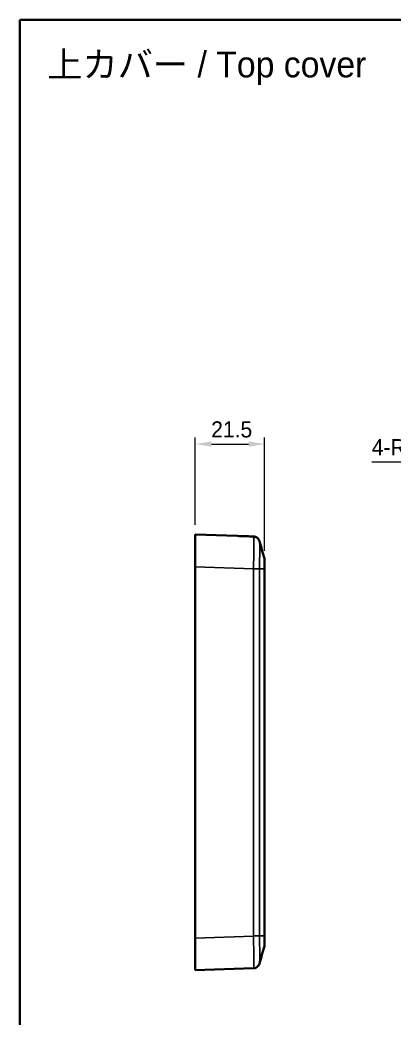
# Model space of a CAD drawing. Header units: millimetres. Extents: x 0 to 3058, y 0 to 562.
# Drawn here: x 1203 to 1318.9, y 252.9 to 562 of the extents above; entities that cross this region are included whole.
import ezdxf

# ---------------------------------------------------------------- set-up
doc = ezdxf.new("R2010")
doc.units = ezdxf.units.MM
doc.header["$LTSCALE"] = 1.5
doc.layers.get('Defpoints').update_dxf_attribs({"lineweight": 25})
for name, color, linetype, lineweight in [('Border (ISO)', 7, 'Continuous', 35), ('Dimension (ISO)', 7, 'Continuous', 18), ('Dimension (ISO) @ 1', 7, 'Continuous', 18), ('Symbol (ISO)', 7, 'Continuous', 18), ('Visible (ISO)', 7, 'Continuous', 35), ('Visible Narrow (ISO)', 7, 'Continuous', 25)]:
    doc.layers.add(name, color=color, linetype=linetype, lineweight=lineweight)
doc.styles.add('Note Text (TK)', font='')
doc.styles.get('Note Text (TK)').set_extended_font_data('MS PGothic')
doc.dimstyles.new('Default - Method 1b (TK)', dxfattribs={"dimscale": 1.5, "dimtxt": 2.5, "dimasz": 2.5, "dimexe": 1, "dimexo": 1.5, "dimgap": 1, "dimtad": 1, "dimtoh": 1, "dimrnd": 1e-08, "dimdsep": 46, "dimtxsty": 'Note Text (TK)', "dimcen": 0.09, "dimdle": 5, "dimclrd": 100, "dimclre": 100, "dimclrt": 7, "dimadec": 1, "dimazin": 1, "dimtfac": 1, "dimtmove": 0, "dimatfit": 3, "dimfxl": 1, "dimtolj": 1, "dimlwd": -1, "dimlwe": -1, "dimarcsym": 0})

# ---------------------------------------------------------------- blocks, each defined once
blk = doc.blocks.new('図面枠 tk図枠')
at = {"layer": 'Border (ISO)'}
for q in [(405.5, 289), (14.5, 8)]:
    blk.add_line((14.5, 289), q, dxfattribs=at)
blk = doc.blocks.new('*D54')
at = {"layer": 'Defpoints', "color": 0}
for p in [(1365.96, 393.2), (1367.02, 392.14)]:
    blk.add_point(p, dxfattribs=at)
at = {"layer": 'Dimension (ISO)', "color": 100}
for p, q in [((1312.04, 425.13), (1334.02, 425.13)), ((1334.02, 425.13), (1362.42, 396.73))]:
    blk.add_line(p, q, dxfattribs=at)
blk.add_solid([(1363.01, 397.32), (1361.83, 396.14), (1365.96, 393.2)], dxfattribs=at)
at = {"layer": 'Dimension (ISO)', "color": 7, "insert": (1312.04, 429.63), "char_height": 5, "attachment_point": 4, "style": 'Note Text (TK)'}
blk.add_mtext('\\A1;\\fＭＳ Ｐゴシック|b0|i0;\\H5.0000;4-R1.5', dxfattribs=at)
blk = doc.blocks.new('*D57')
at = {"layer": 'Defpoints', "color": 0}
for p in [(1278.83, 430.64), (1257.33, 402.64), (1278.83, 394.61)]:
    blk.add_point(p, dxfattribs=at)
at = {"layer": 'Dimension (ISO)', "color": 100}
for p, q in [((1257.33, 405.64), (1257.33, 432.64)), ((1262.33, 430.64), (1273.83, 430.64)), ((1278.83, 397.61), (1278.83, 432.64))]:
    blk.add_line(p, q, dxfattribs=at)
for points in [[(1262.33, 431.48), (1262.33, 429.81), (1257.33, 430.64)], [(1273.83, 431.48), (1273.83, 429.81), (1278.83, 430.64)]]:
    blk.add_solid(points, dxfattribs=at)
at = {"layer": 'Dimension (ISO)', "color": 7, "insert": (1262.25, 435.14), "char_height": 5, "attachment_point": 4, "style": 'Note Text (TK)'}
blk.add_mtext('\\A1;21.5', dxfattribs=at)

msp = doc.modelspace()

# ---------------------------------------------------------------- linework, layer by layer
at = {"layer": 'Visible (ISO)'}
for p, q in [((1270.387, 402.1801), (1257.3263, 402.6361)), ((1257.3263, 392.6422), (1257.3263, 402.6361)), ((1275.3703, 402.006), (1274.8263, 402.025)), ((1274.8263, 402.0238), (1274.8263, 402.025)), ((1257.3263, 277.6301), (1257.3263, 392.6422)), ((1278.8263, 391.9641), (1278.8263, 394.6082)), ((1278.8263, 394.6081), (1278.8263, 394.6082)), ((1278.8263, 278.3081), (1278.8263, 391.9641)), ((1278.8263, 275.6641), (1278.8263, 278.3081)), ((1257.3263, 267.6361), (1257.3263, 277.6301)), ((1278.8263, 275.6641), (1278.8263, 275.6642)), ((1257.3263, 267.6361), (1275.3696, 268.2662))]:
    msp.add_line(p, q, dxfattribs=at)
for centre, radius, start, end in [((1276.8263, 394.6082), 2, 0, 15.76907), ((1275.3263, 278.6361), 0.5, 312.25814, 312.260364), ((1276.8263, 275.6641), 2, 344.23093, 0)]:
    msp.add_arc(centre, radius, start, end, dxfattribs=at)
msp.add_ellipse((1270.0381, 392.1861), major_axis=(286.5369, -10.0061), ratio=0.03487826, start_param=1.55530282, end_param=1.57079633, dxfattribs=at)
for points in [[(1275.3703, 402.006), (1275.5353, 402.0003), (1275.6995, 401.9739), (1275.8581, 401.9279)], [(1275.3703, 402.006), (1275.5374, 402.0001), (1275.7038, 401.9731), (1275.8642, 401.926)], [(1277.2388, 400.526), (1277.7424, 398.734), (1278.2456, 396.9414), (1278.751, 395.1517)], [(1278.751, 275.1205), (1278.2456, 273.3309), (1277.7424, 271.5383), (1277.2388, 269.7463)]]:
    msp.add_open_spline(points, degree=3, dxfattribs=at)
for points, knots in [([(1277.2388, 400.526), (1277.2279, 400.565), (1277.2143, 400.6097), (1277.1753, 400.7191), (1277.1503, 400.7837), (1277.0709, 400.9488), (1277.018, 401.0497), (1276.8286, 401.3101), (1276.6922, 401.4766), (1276.269, 401.7705), (1276.0316, 401.892), (1275.6258, 401.9845), (1275.4985, 402.0016), (1275.3703, 402.006)], [1.1895559186, 1.1895559186, 1.1895559186, 1.1895559186, 1.2013548113, 1.2013548113, 1.213153704, 1.213153704, 1.2249525967, 1.2249525967, 1.2367514894, 1.2367514894, 1.2450579892, 1.2450579892, 1.2485503821, 1.2485503821, 1.2485503821, 1.2485503821]), ([(1275.3703, 402.006), (1275.5848, 401.9985), (1275.7957, 401.9547), (1276.1794, 401.8169), (1276.3456, 401.7208), (1276.6487, 401.5012), (1276.7636, 401.3795), (1276.9675, 401.1319), (1277.0321, 401.0187), (1277.128, 400.8355), (1277.1574, 400.7643), (1277.2028, 400.6446), (1277.2183, 400.5962), (1277.2336, 400.5445), (1277.2363, 400.5351), (1277.2388, 400.526)], [0.0007079787, 0.0007079787, 0.0007079787, 0.0007079787, 0.0065518112, 0.0065518112, 0.0130355536, 0.0130355536, 0.0215549751, 0.0215549751, 0.0333538678, 0.0333538678, 0.0451527605, 0.0451527605, 0.0569516532, 0.0569516532, 0.0597024422, 0.0597024422, 0.0597024422, 0.0597024422]), ([(1277.2388, 269.7463), (1277.2279, 269.7073), (1277.2143, 269.6627), (1277.1753, 269.5533), (1277.1503, 269.4887), (1277.071, 269.3237), (1277.0181, 269.2228), (1276.8288, 268.9624), (1276.6925, 268.7959), (1276.2693, 268.502), (1276.0318, 268.3804), (1275.6259, 268.2878), (1275.4985, 268.2707), (1275.3703, 268.2663)], [1.1902857013, 1.1902857013, 1.1902857013, 1.1902857013, 1.2020831635, 1.2020831635, 1.2138806257, 1.2138806257, 1.2256780879, 1.2256780879, 1.2374755501, 1.2374755501, 1.2457797002, 1.2457797002, 1.2492730123, 1.2492730123, 1.2492730123, 1.2492730123])]:
    msp.add_open_spline(points, degree=3, knots=knots, dxfattribs=at)
at = {"layer": 'Visible Narrow (ISO)'}
for p, q in [((1257.3263, 392.6422), (1275.3696, 392.0121)), ((1275.3696, 392.0121), (1275.3696, 278.2601)), ((1277.2244, 278.311), (1277.2244, 391.9612)), ((1278.7508, 391.9612), (1277.2244, 391.9612)), ((1278.7509, 391.9612), (1278.7509, 278.311)), ((1275.3703, 278.2602), (1257.3263, 277.6301)), ((1277.2244, 278.311), (1278.7508, 278.311)), ((1278.7508, 278.311), (1278.7509, 278.311))]:
    msp.add_line(p, q, dxfattribs=at)
for points, knots in [([(1275.3703, 402.006), (1275.3931, 402.0052), (1275.4131, 401.8786), (1275.4472, 401.3449), (1275.4602, 400.9041), (1275.4721, 399.9552), (1275.4743, 399.5361), (1275.4743, 398.846), (1275.4738, 398.6036), (1275.4708, 397.9452), (1275.4675, 397.5121), (1275.4552, 396.3344), (1275.4442, 395.5645), (1275.4136, 393.8652), (1275.3934, 392.9329), (1275.3703, 392.0121)], [0.0007085, 0.0007085, 0.0007085, 0.0007085, 0.21862021, 0.21862021, 0.46847189, 0.46847189, 0.62462918, 0.62462918, 0.70270783, 0.70270783, 0.82763367, 0.82763367, 1.027515, 1.027515, 1.24855038, 1.24855038, 1.24855038, 1.24855038]), ([(1277.2244, 391.9612), (1277.2429, 392.7545), (1277.259, 393.5574), (1277.2833, 395.0179), (1277.2921, 395.6783), (1277.3019, 396.6885), (1277.3045, 397.06), (1277.3069, 397.6249), (1277.3073, 397.8328), (1277.3073, 398.4249), (1277.3055, 398.7847), (1277.2961, 399.5996), (1277.2858, 399.9787), (1277.262, 400.3809), (1277.2511, 400.4818), (1277.2388, 400.5258)], [-1.24925836, -1.24925836, -1.24925836, -1.24925836, -1.027515, -1.027515, -0.82763367, -0.82763367, -0.70270783, -0.70270783, -0.62462918, -0.62462918, -0.46847189, -0.46847189, -0.21862021, -0.21862021, -0.05970244, -0.05970244, -0.05970244, -0.05970244]), ([(1278.751, 395.1517), (1278.7526, 395.1463), (1278.7539, 395.1025), (1278.7559, 394.9467), (1278.7566, 394.8406), (1278.7574, 394.6202), (1278.7577, 394.524), (1278.7579, 394.3521), (1278.7579, 394.2823), (1278.7579, 394.0632), (1278.7577, 393.9016), (1278.757, 393.4515), (1278.7561, 393.1484), (1278.7538, 392.5462), (1278.7524, 392.2526), (1278.7508, 391.9612)], [-0.410855067, -0.410855067, -0.410855067, -0.410855067, -0.340125406, -0.340125406, -0.273961194, -0.273961194, -0.232608561, -0.232608561, -0.206763165, -0.206763165, -0.155072374, -0.155072374, -0.072367108, -0.072367108, 0, 0, 0, 0]), ([(1275.3703, 392.0121), (1275.5802, 392.0066), (1275.7888, 392.0011), (1275.9861, 391.9958), (1276.1834, 391.9906), (1276.3692, 391.9856), (1276.5344, 391.9811), (1276.6996, 391.9766), (1276.8442, 391.9726), (1276.9612, 391.9692), (1277.0781, 391.9658), (1277.1673, 391.9632), (1277.2244, 391.9612)], [0, 0, 0, 0, 0.25000006, 0.25000006, 0.25000006, 0.50000013, 0.50000013, 0.50000013, 0.75000019, 0.75000019, 0.75000019, 1.00000025, 1.00000025, 1.00000025, 1.00000025]), ([(1278.8263, 391.9641), (1278.8263, 391.9641), (1278.8263, 391.9641), (1278.8262, 391.9636), (1278.8198, 391.9631), (1278.7947, 391.9622), (1278.7758, 391.9617), (1278.7509, 391.9612)], [-0.0002558258, -0.0002558258, -0.0002558258, -0.0002558258, 0, 0, 0.0273082996, 0.0273082996, 0.0548724525, 0.0548724525, 0.0548724525, 0.0548724525]), ([(1275.3696, 278.2601), (1275.5795, 278.2644), (1275.7883, 278.2686), (1275.9856, 278.2729), (1276.1829, 278.2771), (1276.3688, 278.2814), (1276.5341, 278.2856), (1276.6994, 278.2898), (1276.844, 278.2941), (1276.961, 278.2983), (1277.078, 278.3026), (1277.1672, 278.3068), (1277.2244, 278.311)], [0, 0, 0, 0, 0.25000324, 0.25000324, 0.25000324, 0.50000648, 0.50000648, 0.50000648, 0.75000972, 0.75000972, 0.75000972, 1.00001296, 1.00001296, 1.00001296, 1.00001296]), ([(1275.3703, 278.2602), (1275.3931, 277.3519), (1275.413, 276.4389), (1275.4472, 274.545), (1275.4602, 273.5886), (1275.4721, 272.1686), (1275.4744, 271.6572), (1275.4743, 270.9638), (1275.4738, 270.7453), (1275.4708, 270.2062), (1275.4675, 269.9044), (1275.4552, 269.2132), (1275.4441, 268.8827), (1275.4136, 268.3977), (1275.3935, 268.2671), (1275.3703, 268.2663)], [0.00070849, 0.00070849, 0.00070849, 0.00070849, 0.21874667, 0.21874667, 0.46874286, 0.46874286, 0.62499048, 0.62499048, 0.70311429, 0.70311429, 0.82811239, 0.82811239, 1.02810934, 1.02810934, 1.24927249, 1.24927249, 1.24927249, 1.24927249]), ([(1277.2388, 269.7465), (1277.2514, 269.7914), (1277.2625, 269.8954), (1277.2833, 270.2551), (1277.2921, 270.5394), (1277.3019, 271.1332), (1277.3045, 271.3924), (1277.3069, 271.8551), (1277.3073, 272.0426), (1277.3073, 272.6376), (1277.3055, 273.0763), (1277.2961, 274.2944), (1277.2857, 275.1147), (1277.2585, 276.7423), (1277.2427, 277.5286), (1277.2244, 278.311)], [-1.1902857, -1.1902857, -1.1902857, -1.1902857, -1.02810934, -1.02810934, -0.82811239, -0.82811239, -0.70311429, -0.70311429, -0.62499048, -0.62499048, -0.46874286, -0.46874286, -0.21874667, -0.21874667, 0, 0, 0, 0]), ([(1278.7508, 278.311), (1278.7525, 278.0153), (1278.7538, 277.7195), (1278.7559, 277.1775), (1278.7566, 276.9326), (1278.7574, 276.56), (1278.7577, 276.4227), (1278.7579, 276.2134), (1278.7579, 276.1362), (1278.7579, 275.9161), (1278.7577, 275.7841), (1278.757, 275.4816), (1278.7561, 275.3394), (1278.7538, 275.1687), (1278.7525, 275.126), (1278.751, 275.1205)], [-0.41373135, -0.41373135, -0.41373135, -0.41373135, -0.340294035, -0.340294035, -0.274097019, -0.274097019, -0.232723884, -0.232723884, -0.206865675, -0.206865675, -0.155149256, -0.155149256, -0.072402986, -0.072402986, -0.002670149, -0.002670149, -0.002670149, -0.002670149]), ([(1278.7509, 278.311), (1278.7758, 278.3106), (1278.7947, 278.3101), (1278.8136, 278.3094), (1278.8184, 278.3092), (1278.8231, 278.3088), (1278.8243, 278.3087), (1278.8255, 278.3085), (1278.8258, 278.3084), (1278.8262, 278.3083), (1278.8263, 278.3082), (1278.8263, 278.3082), (1278.8263, 278.3081), (1278.8263, 278.3081)], [0, 0, 0, 0, 0.0275641609, 0.0275641609, 0.0413424449, 0.0413424449, 0.0482319864, 0.0482319864, 0.0516779788, 0.0516779788, 0.0548634479, 0.0548634479, 0.0551192738, 0.0551192738, 0.0551192738, 0.0551192738])]:
    msp.add_open_spline(points, degree=3, knots=knots, dxfattribs=at)

# ---------------------------------------------------------------- block references
at = {"xscale": 2, "yscale": 2, "zscale": 2}
msp.add_blockref('図面枠 tk図枠', (1174, -16), dxfattribs=at)

# ---------------------------------------------------------------- texts
at = {"layer": 'Symbol (ISO)', "color": 7, "insert": (1211.4585, 547.017), "char_height": 8, "width": 109.286547, "attachment_point": 4, "line_spacing_factor": 1.5, "style": 'Note Text (TK)'}
msp.add_mtext('{\\fＭＳ Ｐゴシック|b0|i0;\\H8.0000;上カバー / Top cover}', dxfattribs=at)

# ---------------------------------------------------------------- dimensions: what is measured, and where the dimension line sits
at = {"layer": 'Dimension (ISO) @ 1', "color": 100}
dim = msp.add_linear_dim(base=(1278.8263, 430.6422), p1=(1257.3263, 402.6361), p2=(1278.8263, 394.6082), angle=180, dimstyle='Default - Method 1b (TK)', override={"dimscale": 1, "dimtxt": 5, "dimasz": 5, "dimexe": 2, "dimexo": 3, "dimgap": 2, "dimtoh": 0, "dimdec": 2, "dimcen": 0.18, "dimtol": 0, "dimlim": 0, "dimtp": 0, "dimtm": 0, "dimtdec": 2, "dimtix": 0, "dimtofl": 0, "dimtmove": 0, "dimatfit": 1}, dxfattribs=at)
dim.commit()
dim.dimension.update_dxf_attribs({"geometry": '*D57', "text_midpoint": (1268.0763, 430.6422), "dimtype": 128})
dim = msp.add_radius_dim(center=(1367.0179, 392.1361), mpoint=(1365.9572, 393.1968), text='\\fＭＳ Ｐゴシック|b0|i0;\\H5.0000;4-<>', dimstyle='Default - Method 1b (TK)', override={"dimscale": 1, "dimtxt": 5, "dimasz": 5, "dimexe": 2, "dimexo": 3, "dimgap": 2, "dimtih": 1, "dimdec": 2, "dimlfac": 1, "dimcen": 0, "dimtol": 0, "dimlim": 0, "dimtp": 0, "dimtm": 0, "dimtdec": 2, "dimtix": 0, "dimtofl": 0, "dimtmove": 0, "dimatfit": 3}, dxfattribs=at)
dim.commit()
dim.dimension.update_dxf_attribs({"geometry": '*D54', "text_midpoint": (1322.0121, 425.1302), "dimtype": 132})

doc.saveas('drawing.dxf')
